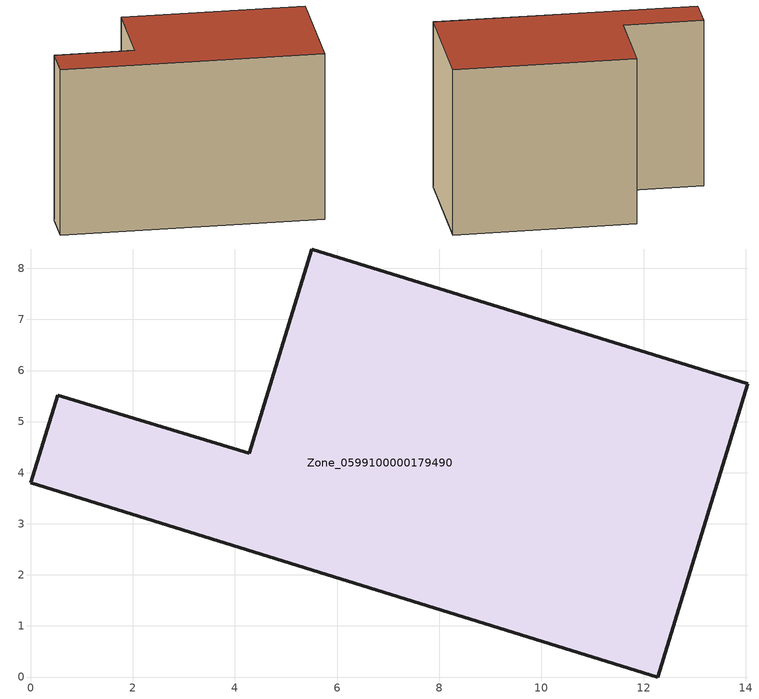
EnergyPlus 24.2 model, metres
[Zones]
Zone_0599100000179490
 floor ground (C_G): 12.28,0 0,3.8 0.53,5.52 4.28,4.38 5.5,8.38 14.04,5.74 z0
 wall outside (C_F): 12.28,0 14.04,5.74 5.5,8.38 4.28,4.38 0.53,5.52 0,3.8 12.28,0 z0:8.61
 roof outside (C_R): 0,3.8 12.28,0 14.04,5.74 5.5,8.38 4.28,4.38 0.53,5.52 z8.61
[BUILDING]
Pand.0599100000179490: North Axis=0; Terrain=City; Loads Convergence Tolerance Value=0.04; Temperature Convergence Tolerance Value=0.4; Solar Distribution=FullExterior; Maximum Number of Warmup Days=25; Minimum Number of Warmup Days=1
[Site:Location]
Rotterdam.The.Hague.AP_ZH_NLD Design_Conditions: Latitude=51.96; Longitude=4.45; Time Zone=1; Elevation=-4.5
[SITE:GROUNDTEMPERATURE:BUILDINGSURFACE]
18, 18, 18, 18, 18, 18, 18, 18, 18, 18, 18, 18
[MATERIAL] Thermal Absorptance=0.9; Solar Absorptance=0.7; Visible Absorptance=0.7
Name | Roughness | Thickness | Conductivity | Density | Specific Heat
G.TI.1975-1991 | MediumSmooth | 0.15 | 0.288461 | 540 | 1210
F.TI.1975-1991 | Rough | 0.3 | 0.230769 | 1920 | 840
R.TI.1975-1991 | MediumRough | 0.2 | 0.153846 | 1500 | 1000
[CONSTRUCTION]
C_G: G.TI.1975-1991
C_F: F.TI.1975-1991
C_R: R.TI.1975-1991
[ZONE]
Zone_0599100000179490: Type=1; Multiplier=1; Ceiling Height=Autocalculate; Volume=Autocalculate; Floor Area=autocalculate; Part of Total Floor Area=Yes
[ZONEINFILTRATION:DESIGNFLOWRATE]
Infil_Zone_0599100000179490: Zone or ZoneList or Space or SpaceList=Zone_0599100000179490; Schedule=AlwaysOn; Design Flow Rate Calculation Method=Flow/Area; Flow Rate per Floor Area=0.003; Constant Term Coefficient=1; Temperature Term Coefficient=0; Velocity Term Coefficient=0; Velocity Squared Term Coefficient=0
[HVACTEMPLATE:ZONE:IDEALLOADSAIRSYSTEM]
Zone_0599100000179490: Maximum Heating Supply Air Temperature=50; Minimum Cooling Supply Air Temperature=13; Maximum Heating Supply Air Humidity Ratio=0.0156; Minimum Cooling Supply Air Humidity Ratio=0.0077; Heating Limit=NoLimit; Cooling Limit=NoLimit; Dehumidification Control Type=ConstantSensibleHeatRatio; Cooling Sensible Heat Ratio=0.7; Dehumidification Setpoint=60; Humidification Control Type=None; Humidification Setpoint=30; Outdoor Air Method=None; Outdoor Air Flow Rate per Person=0.00944; Outdoor Air Flow Rate per Zone Floor Area=0; Outdoor Air Flow Rate per Zone=0; Demand Controlled Ventilation Type=None; Outdoor Air Economizer Type=NoEconomizer; Heat Recovery Type=None; Sensible Heat Recovery Effectiveness=0.7; Latent Heat Recovery Effectiveness=0.65
[ZONECONTROL:THERMOSTAT]
ThermostatControl_Zone_0599100000179490: Zone or ZoneList=Zone_0599100000179490; Control Type Schedule=DualSetpointControlType; Control 1=Thermostat_Zone_0599100000179490; Temperature Difference Between Cutout And Setpoint=0
[THERMOSTATSETPOINT:DUALSETPOINT]
Thermostat_Zone_0599100000179490: Heating Setpoint Temperature Schedule=HeatingSetpoint_Zone_0599100000179490; Cooling Setpoint Temperature Schedule=CoolingSetpoint_Zone_0599100000179490
[SCHEDULE:COMPACT]
HeatingSetpoint_Zone_0599100000179490: Through: 12/31, For: AllDays, Until: 24:00, 21
CoolingSetpoint_Zone_0599100000179490: Through: 12/31, For: AllDays, Until: 24:00, 24
DualSetpointControlType: Through: 12/31, For: AllDays, Until: 24:00, 4
AlwaysOn: Through: 12/31, For: AllDays, Until: 24:00, 1
